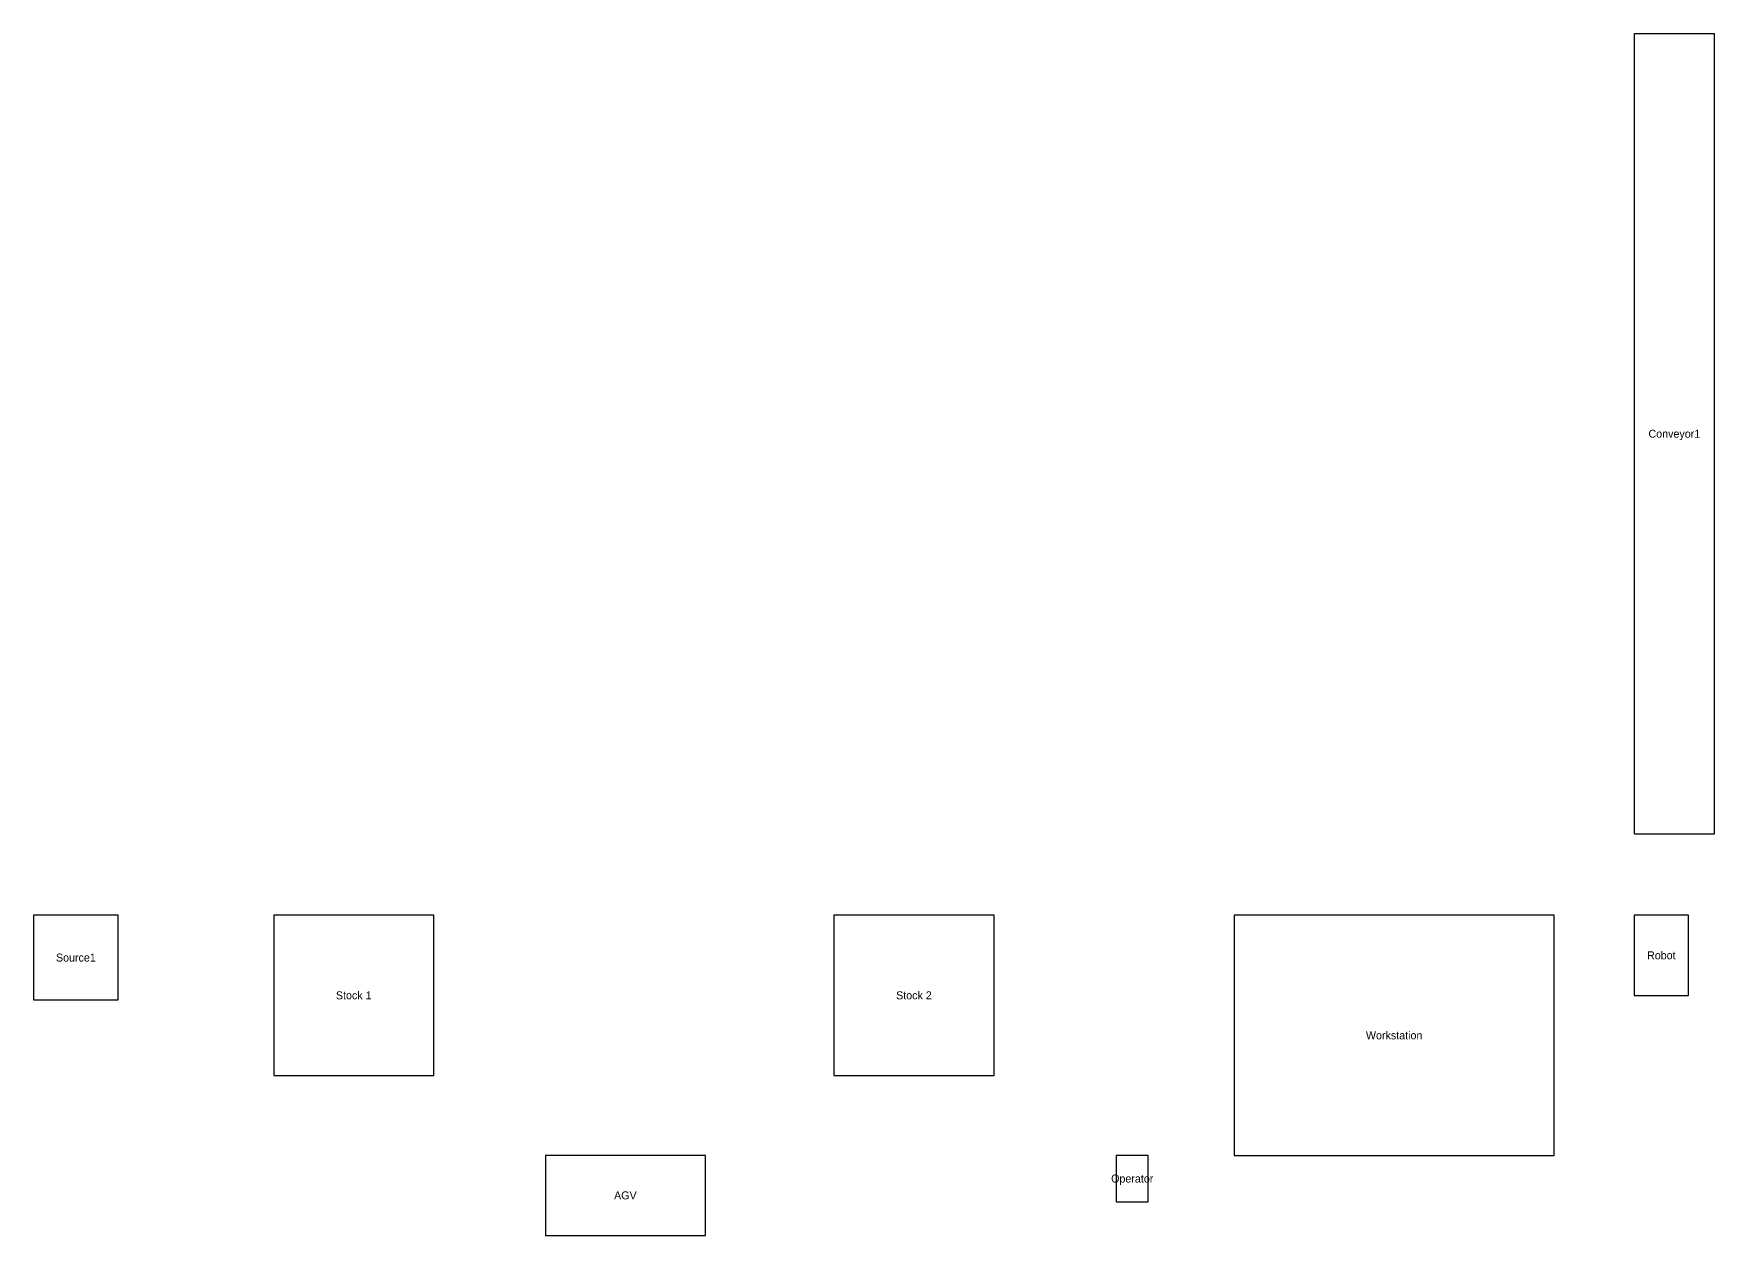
# Model space of a CAD drawing. Extents: x -27 to 16, y -14 to 14.5.
# Drawn here: x -27 to -6, y -1 to 14.02 of the extents above; entities that cross this region are included whole.
import ezdxf
from ezdxf.enums import TextEntityAlignment as Align

# ---------------------------------------------------------------- set-up
doc = ezdxf.new("R2010")
doc.units = 0
doc.header["$MEASUREMENT"] = 0
doc.layers.add('FRs', color=7, linetype='CONTINUOUS')
doc.layers.add('TEs', color=7, linetype='CONTINUOUS')

msp = doc.modelspace()

# ---------------------------------------------------------------- linework, layer by layer
at = {"layer": 'FRs', "color": 5}
for p, q in [((-6.999, 14.019, 1), (-5.999, 14.019, 1)), ((-6.999, 4.019, 1), (-6.999, 14.019, 1)), ((-5.999, 4.019, 1), (-5.999, 14.019, 1)), ((-6.999, 4.019, 1), (-5.999, 4.019, 1)), ((-27, 3), (-27, 1.945)), ((-25.945, 3), (-27, 3)), ((-25.945, 1.945), (-25.945, 3)), ((-24, 3), (-24, 1)), ((-22, 3), (-24, 3)), ((-22, 1), (-22, 3)), ((-17, 3), (-17, 1)), ((-15, 3), (-17, 3)), ((-15, 1), (-15, 3)), ((-12, 3), (-12, 0)), ((-8, 3), (-12, 3)), ((-8, 0), (-8, 3)), ((-27, 1.945), (-25.945, 1.945)), ((-24, 1), (-22, 1)), ((-17, 1), (-15, 1)), ((-12, 0), (-8, 0))]:
    msp.add_line(p, q, dxfattribs=at)
at = {"layer": 'TEs', "color": 1}
for p, q in [((-7, 3), (-7, 2)), ((-6.324, 3), (-7, 3)), ((-6.324, 2), (-6.324, 3)), ((-7, 2), (-6.324, 2)), ((-20.606, 0), (-20.606, -1)), ((-18.606, 0), (-20.606, 0)), ((-18.606, -1), (-18.606, 0)), ((-13.473, 0), (-13.473, -0.58)), ((-13.073, 0), (-13.473, 0)), ((-13.073, -0.58), (-13.073, 0)), ((-13.473, -0.58), (-13.073, -0.58)), ((-20.606, -1), (-18.606, -1))]:
    msp.add_line(p, q, dxfattribs=at)

# ---------------------------------------------------------------- texts
at = {"layer": 'FRs', "color": 5}
for s, p in [('Conveyor1', (-6.499, 9.019, 1)), ('Source1', (-26.472, 2.472)), ('Stock 1', (-23, 2)), ('Stock 2', (-16, 2)), ('Workstation', (-10, 1.5))]:
    msp.add_text(s, height=0.1, dxfattribs=at).set_placement(p, align=Align.MIDDLE_CENTER)
at = {"layer": 'TEs', "color": 1}
for s, p in [('Robot', (-6.662, 2.5)), ('Operator', (-13.273, -0.29)), ('AGV', (-19.606, -0.5))]:
    msp.add_text(s, height=0.1, dxfattribs=at).set_placement(p, align=Align.MIDDLE_CENTER)

doc.saveas('drawing.dxf')
